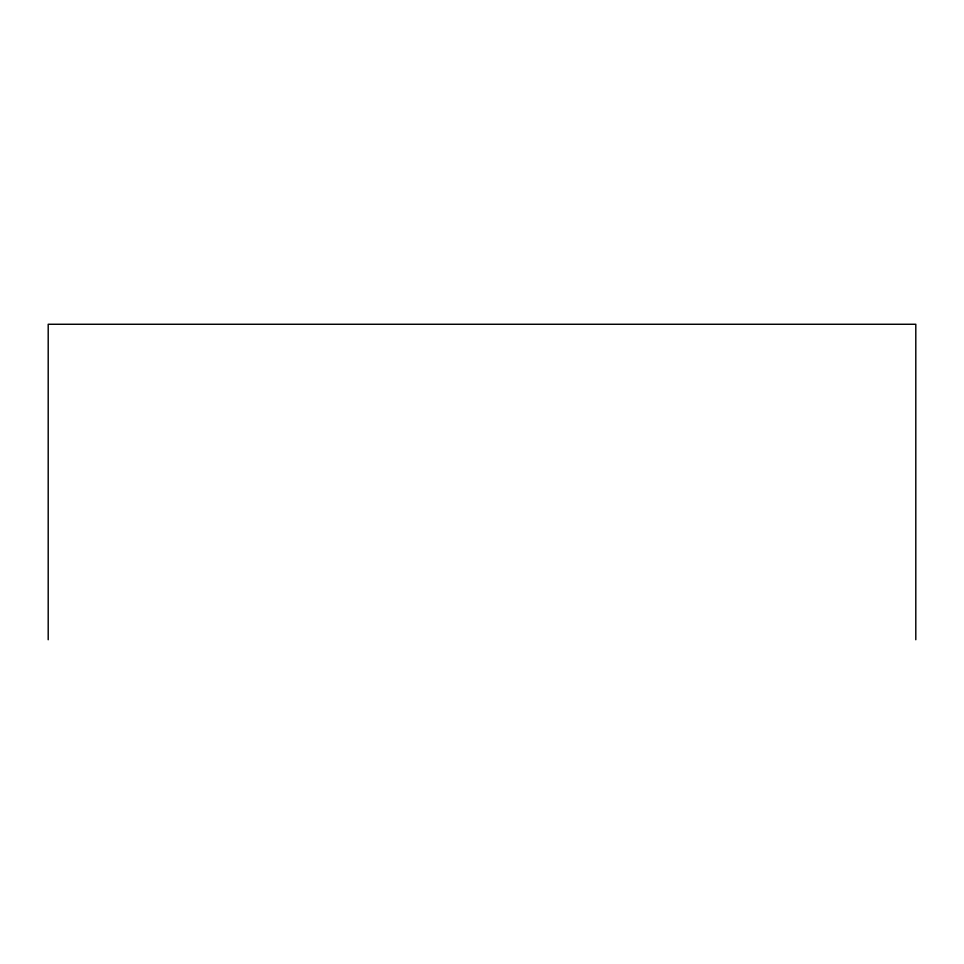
<?xml version="1.0" encoding="UTF-8"?>
<svg xmlns="http://www.w3.org/2000/svg" width="964" height="964" viewBox="0 0 964 964"><rect width="100%" height="100%" fill="white"/><g stroke="black" fill="none" stroke-linecap="round" stroke-linejoin="round"><path stroke-width="1.45" d="M915.8 639.735L915.8 324.266L48.2 324.266L48.2 639.735"/></g></svg>
